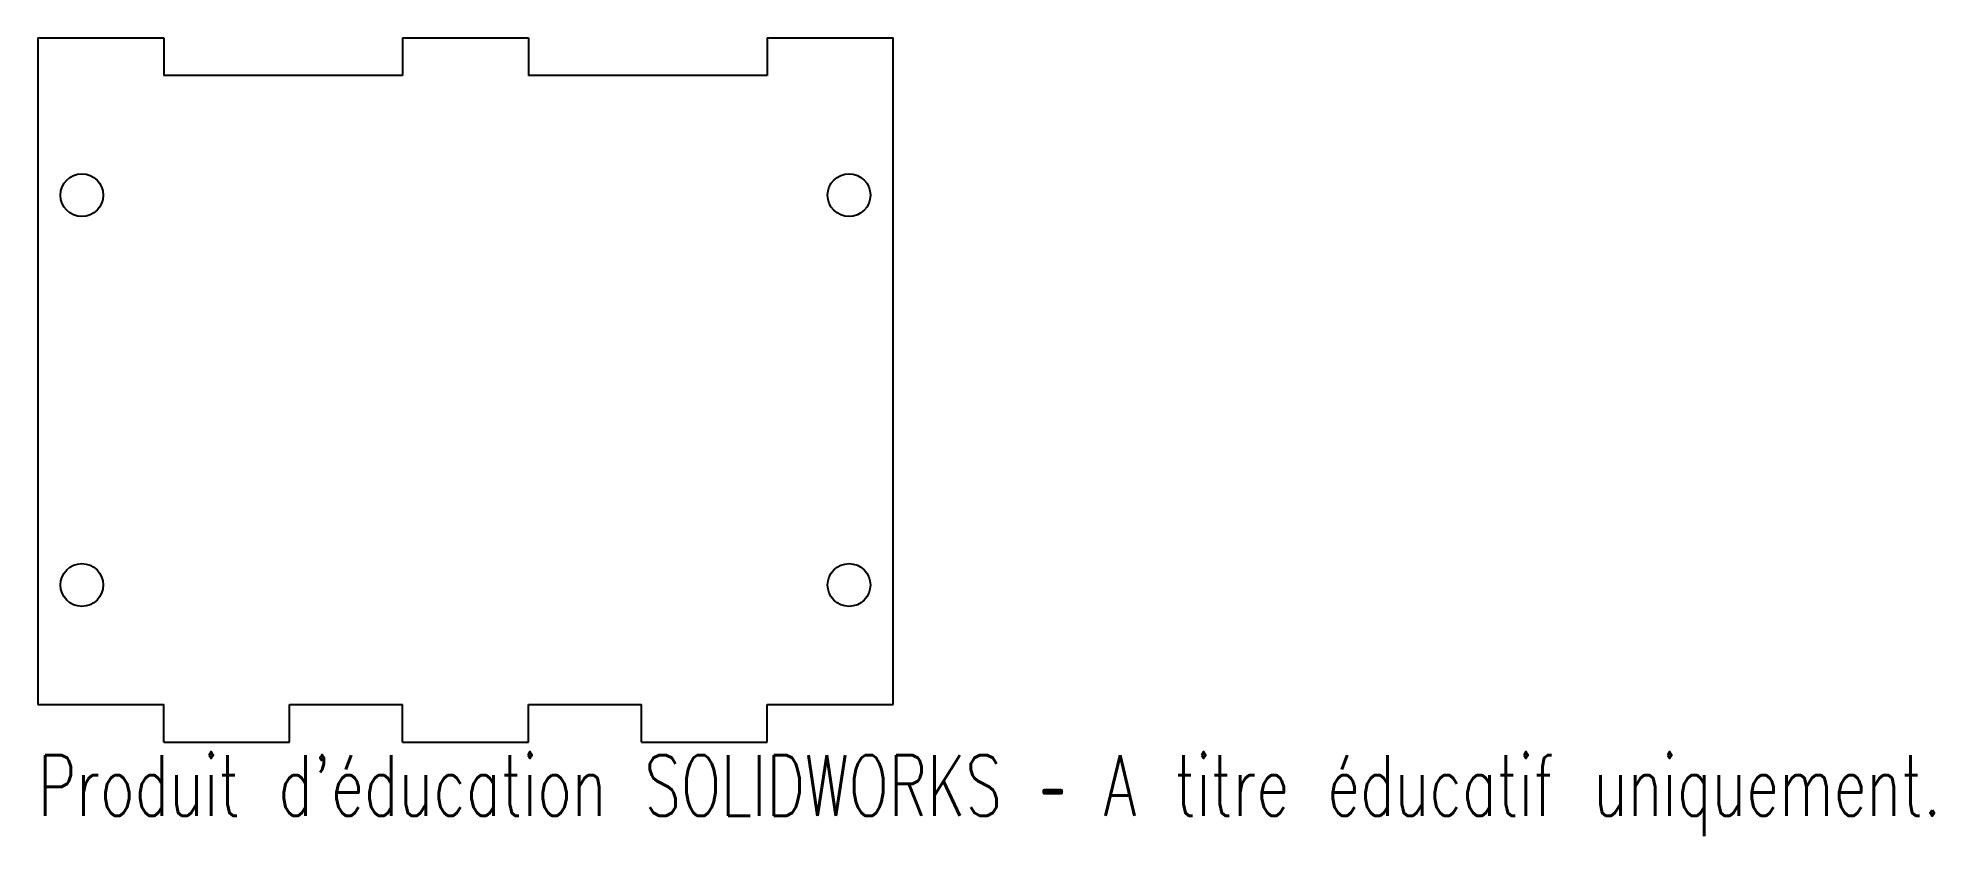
# Model space of a CAD drawing. Header units: millimetres. Extents: x -34 to 117, y -63 to 0.
import ezdxf

# ---------------------------------------------------------------- set-up
doc = ezdxf.new("R2010")
doc.units = ezdxf.units.MM
doc.styles.add('SLDTEXTSTYLE0', font='TXT', dxfattribs={"width": 0.7, "bigfont": 'bigfont'})

msp = doc.modelspace()

# ---------------------------------------------------------------- linework, layer by layer
at = {"color": 7, "linetype": 'Continuous', "lineweight": 25}
for p, q in [((-34, 0), (-34, -53)), ((-34, 0), (-24, 0)), ((-24, 0), (-24, -3)), ((-5, 0), (5, 0)), ((-5, 0), (-5, -3)), ((5, 0), (5, -3)), ((24, 0), (34, 0)), ((24, 0), (24, -3)), ((34, -53), (34, 0)), ((-5, -3), (-24, -3)), ((24, -3), (5, -3)), ((-34, -53), (-24, -53)), ((-24, -56), (-24, -53)), ((-14, -56), (-14, -53)), ((-14, -53), (-5, -53)), ((-5, -56), (-5, -53)), ((5, -56), (5, -53)), ((5, -53), (14, -53)), ((14, -56), (14, -53)), ((24, -56), (24, -53)), ((24, -53), (34, -53)), ((-24, -56), (-14, -56)), ((-5, -56), (5, -56)), ((14, -56), (24, -56))]:
    msp.add_line(p, q, dxfattribs=at)
for centre in [(-30.5, -12.5), (30.5, -12.5), (-30.5, -43.5), (30.5, -43.5)]:
    msp.add_circle(centre, 1.7, dxfattribs=at)

# ---------------------------------------------------------------- texts
at = {"color": 7, "linetype": 'Continuous', "insert": (-34, -57.02), "char_height": 4.8336, "attachment_point": 1, "style": 'SLDTEXTSTYLE0'}
msp.add_mtext("Produit d'éducation SOLIDWORKS – A titre éducatif uniquement.", dxfattribs=at)

doc.saveas('drawing.dxf')
